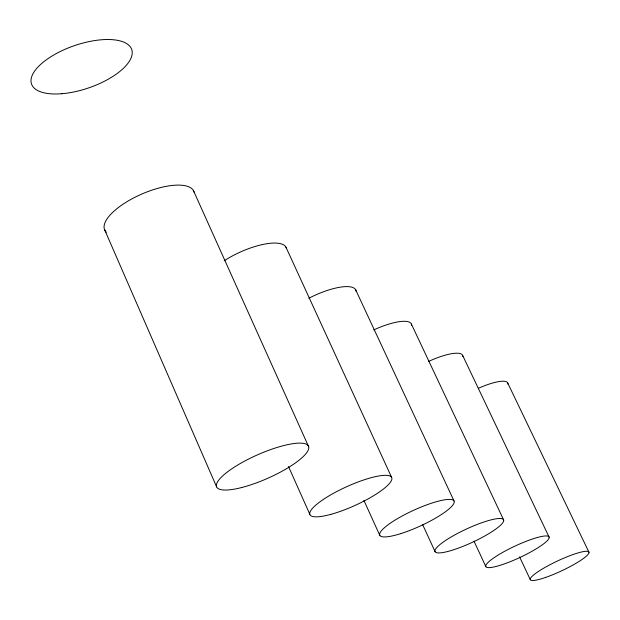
<?xml version="1.0" encoding="UTF-8"?>
<svg xmlns="http://www.w3.org/2000/svg" width="620" height="620" viewBox="0 0 620 620"><rect width="100%" height="100%" fill="white"/><g stroke="black" fill="none" stroke-linecap="round" stroke-linejoin="round"><path stroke-width="0.93" d="M507.819 383.222L588.992 552.312M462.714 355.57L549.134 537.176A34.906 6.2 -25.1 0 1 502.897 564.409A34.906 6.2 -25.1 0 1 500.332 553.753A34.906 6.2 -25.1 0 1 549.142 537.207M411.401 324.097L503.626 519.886A37.774 7.27 -24.9 0 1 454.181 549.591A37.774 7.27 -24.9 0 1 450.151 537.579A37.774 7.27 -24.9 0 1 503.634 519.917M519.56 556.853L530.271 579.591M474.006 541.167L485.84 566.579M355.74 289.966L454.049 501.053M422.6 524.52L435.116 551.722M285.944 247.163L391.592 477.322M363.894 500.356L379.866 535.54M193.324 190.363L308.706 446.788M288.509 466.519L309.806 514.259M104.633 229.787L216.628 486.871M478.291 388.345A31.682 7.719 -25.4 0 1 507.865 384.121M428.645 361.413A34.084 8.944 -25.2 0 1 462.846 356.57M373.744 329.941A36.82 10.447 -25 0 1 411.626 325.237M308.806 298.282A39.789 12.206 -24.7 0 1 356.082 291.26M224.238 260.757A43.54 14.593 -24.2 0 1 286.456 248.659M106.346 232.221A48.561 18.073 -23.4 0 1 139.725 194.975A48.561 18.073 -23.4 0 1 194.091 192.161M545.639 577.414A32.395 5.332 -25.2 0 0 589 552.343A32.395 5.332 -25.2 0 0 544.205 567.889A32.395 5.332 -25.2 0 0 545.639 577.414M401.218 533.487A40.92 8.533 -24.7 0 0 454.072 501.092A40.92 8.533 -24.7 0 0 395.374 519.917A40.92 8.533 -24.7 0 0 401.218 533.487M330.855 514.368A44.888 10.253 -24.4 0 0 391.91 478.4A44.888 10.253 -24.4 0 0 329.693 495.465A44.888 10.253 -24.4 0 0 330.855 514.368M241.676 487.537A50.243 12.795 -23.9 0 0 308.737 446.919A50.243 12.795 -23.9 0 0 237.344 465.264A50.243 12.795 -23.9 0 0 241.676 487.537M61.837 93.721A52.987 22.297 -19 0 0 131.866 49.972A52.987 22.297 -19 0 0 51.142 56.567A52.987 22.297 -19 0 0 61.837 93.721"/></g></svg>
